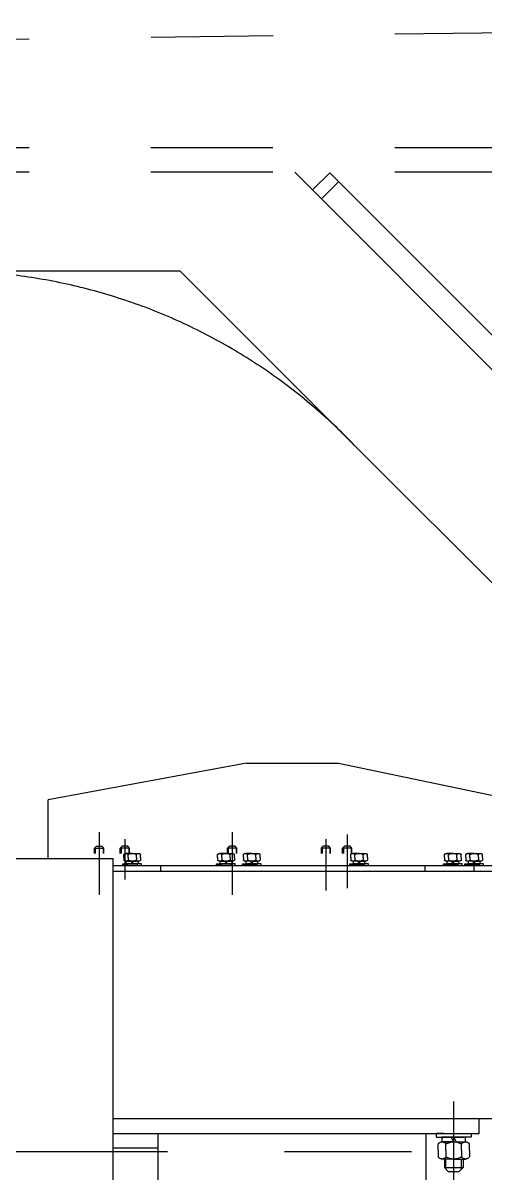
# Model space of a CAD drawing. Header units: millimetres. Extents: x 0 to 21000, y 0 to 14850.
# Drawn here: x 5929 to 6403, y 7724 to 8902 of the extents above; entities that cross this region are included whole.
import ezdxf

# ---------------------------------------------------------------- set-up
doc = ezdxf.new("R2010")
doc.units = ezdxf.units.MM
doc.header["$LTSCALE"] = 500
doc.linetypes.add('G', pattern=[2, 1.25, -0.25, 0.25, -0.25])
doc.linetypes.add('K', pattern=[2.5, 1.25, -0.25, 0.25, -0.25, 0.25, -0.25])
for name, color, linetype in [('01', 7, 'Continuous'), ('05', 4, 'G'), ('07', 6, 'K')]:
    doc.layers.add(name, color=color, linetype=linetype)

# ---------------------------------------------------------------- blocks, each defined once
blk = doc.blocks.new('errwrre')
at = {"layer": '05', "color": 142, "linetype": 'G'}
blk.add_line((-13466.7, 33749.6), (-13466.7, 23157.2), dxfattribs=at)
blk = doc.blocks.new('retew')
at = {"layer": '07', "color": 6, "linetype": 'K'}
for p, q in [((68566.1, 3351.5), (68566.1, 752.2)), ((67410.1, 3214.6), (67429.1, 1773.1)), ((67537.8, 3214.6), (67537.8, 687.1)), ((67562.8, 3214.6), (67562.8, 687.1)), ((67842.7, 2298.3), (68134.7, 2590.3)), ((67833.8, 2543.2), (67563.4, 2272.8)), ((67849.3, 2523.3), (67562.8, 2236.9)), ((67664.1, 2119.6), (67842.7, 2298.3)), ((67572.6, 2281.9), (67590.2, 2264.3)), ((67563.4, 2272.8), (67581, 2255.1)), ((67664.1, 2119.6), (67664.1, 1879.4))]:
    blk.add_line(p, q, dxfattribs=at)
blk.add_arc((68245.5, 1879), 581.4, 133.8437, 179.9524, dxfattribs=at)
blk = doc.blocks.new('ewrewr')
at = {"layer": '07', "color": 6, "linetype": 'K', "ltscale": 8}
for p, q in [((-7824.7, 6906.7), (-8023.5, 6865.2)), ((-7730.6, 6906.7), (-7824.7, 6906.7)), ((-7730.6, 6906.7), (-7527.1, 6869.1)), ((-7527.1, 6809), (-7527.1, 6869.1)), ((-7833.8, 6833.6), (-7833.8, 6778.6)), ((-7811.9, 6828.6), (-7811.9, 6776)), ((-7715.9, 6835.9), (-7715.9, 6771.8)), ((-7605.8, 6828.9), (-7605.8, 6787.3)), ((-7579.4, 6835.9), (-7579.4, 6771.8)), ((-7963.8, 6814.2), (-7970.2, 6814.2)), ((-7963.8, 6814.2), (-7957.3, 6814.2)), ((-7941.9, 6814.2), (-7948.4, 6814.2)), ((-7941.9, 6814.2), (-7935.5, 6814.2)), ((-7845.9, 6814.2), (-7852.3, 6814.2)), ((-7845.9, 6814.2), (-7839.4, 6814.2)), ((-7838.5, 6819.6), (-7836.6, 6821.5)), ((-7838.5, 6814.2), (-7838.5, 6819.6)), ((-7838.5, 6819.6), (-7829, 6819.6)), ((-7837.8, 6820.3), (-7837.8, 6814.2)), ((-7836.6, 6821.5), (-7830.9, 6821.5)), ((-7829, 6819.6), (-7830.9, 6821.5)), ((-7829.7, 6820.3), (-7829.7, 6814.2)), ((-7829, 6814.2), (-7829, 6819.6)), ((-7816.7, 6819.6), (-7814.8, 6821.5)), ((-7816.7, 6814.2), (-7816.7, 6819.6)), ((-7816.7, 6819.6), (-7807.2, 6819.6)), ((-7816, 6820.3), (-7816, 6814.2)), ((-7814.8, 6821.5), (-7809.1, 6821.5)), ((-7807.2, 6819.6), (-7809.1, 6821.5)), ((-7807.9, 6820.3), (-7807.9, 6814.2)), ((-7807.2, 6814.2), (-7807.2, 6819.6)), ((-7735.8, 6814.2), (-7742.3, 6814.2)), ((-7735.8, 6814.2), (-7729.4, 6814.2)), ((-7720.6, 6819.6), (-7718.7, 6821.5)), ((-7720.6, 6819.6), (-7711.1, 6819.6)), ((-7720.6, 6814.2), (-7720.6, 6819.6)), ((-7719.9, 6820.3), (-7719.9, 6814.2)), ((-7718.7, 6821.5), (-7713, 6821.5)), ((-7709.4, 6814.2), (-7715.8, 6814.2)), ((-7711.1, 6819.6), (-7713, 6821.5)), ((-7711.8, 6820.3), (-7711.8, 6814.2)), ((-7711.1, 6814.2), (-7711.1, 6819.6)), ((-7709.4, 6814.2), (-7703, 6814.2)), ((-7613.3, 6814.2), (-7619.7, 6814.2)), ((-7613.3, 6814.2), (-7606.9, 6814.2)), ((-7610.6, 6819.6), (-7608.7, 6821.5)), ((-7610.6, 6814.2), (-7610.6, 6819.6)), ((-7610.6, 6819.6), (-7601, 6819.6)), ((-7609.9, 6820.3), (-7609.9, 6814.2)), ((-7608.7, 6821.5), (-7603, 6821.5)), ((-7601, 6819.6), (-7603, 6821.5)), ((-7601.8, 6820.3), (-7601.8, 6814.2)), ((-7601, 6814.2), (-7601, 6819.6)), ((-7584.2, 6819.6), (-7582.3, 6821.5)), ((-7574.6, 6819.6), (-7584.2, 6819.6)), ((-7584.2, 6814.2), (-7584.2, 6819.6)), ((-7583.4, 6820.3), (-7583.4, 6814.2)), ((-7576.5, 6821.5), (-7582.3, 6821.5)), ((-7574.6, 6819.6), (-7576.5, 6821.5)), ((-7575.3, 6820.3), (-7575.3, 6814.2)), ((-7574.6, 6814.2), (-7574.6, 6819.6)), ((-7973.3, 6801.7), (-7973.3, 6803.6)), ((-7973.3, 6803.6), (-7968.8, 6803.6)), ((-7972.3, 6810.1), (-7972.3, 6813)), ((-7972.3, 6810.1), (-7972.3, 6807.3)), ((-7963.8, 6806.1), (-7970.2, 6806.1)), ((-7969.9, 6806.1), (-7957.7, 6806.1)), ((-7969.9, 6803.6), (-7969.9, 6806.1)), ((-7957.7, 6803.6), (-7969.9, 6803.6)), ((-7968.8, 6803.6), (-7968.8, 6801.7)), ((-7968.8, 6803.6), (-7958.8, 6803.6)), ((-7968.1, 6810.1), (-7968.1, 6813)), ((-7968.1, 6810.1), (-7968.1, 6807.3)), ((-7963.8, 6806.1), (-7965, 6803.6)), ((-7963.8, 6806.1), (-7957.3, 6806.1)), ((-7963.8, 6803.6), (-7962.5, 6806.1)), ((-7959.5, 6810.1), (-7959.5, 6813)), ((-7959.5, 6810.1), (-7959.5, 6807.3)), ((-7958.8, 6803.6), (-7958.8, 6801.7)), ((-7954.2, 6803.6), (-7958.8, 6803.6)), ((-7957.7, 6806.1), (-7957.7, 6803.6)), ((-7955.2, 6810.1), (-7955.2, 6813)), ((-7955.2, 6810.1), (-7955.2, 6807.3)), ((-7954.2, 6801.7), (-7954.2, 6803.6)), ((-7951.5, 6801.7), (-7951.5, 6803.6)), ((-7951.5, 6803.6), (-7946.9, 6803.6)), ((-7950.5, 6810.1), (-7950.5, 6813)), ((-7950.5, 6810.1), (-7950.5, 6807.3)), ((-7941.9, 6806.1), (-7948.4, 6806.1)), ((-7948, 6806.1), (-7935.8, 6806.1)), ((-7948, 6803.6), (-7948, 6806.1)), ((-7935.8, 6803.6), (-7948, 6803.6)), ((-7946.9, 6803.6), (-7946.9, 6801.7)), ((-7946.9, 6803.6), (-7936.9, 6803.6)), ((-7946.2, 6810.1), (-7946.2, 6813)), ((-7946.2, 6810.1), (-7946.2, 6807.3)), ((-7941.9, 6806.1), (-7943.2, 6803.6)), ((-7941.9, 6806.1), (-7935.5, 6806.1)), ((-7941.9, 6803.6), (-7940.7, 6806.1)), ((-7937.6, 6810.1), (-7937.6, 6813)), ((-7937.6, 6810.1), (-7937.6, 6807.3)), ((-7936.9, 6803.6), (-7936.9, 6801.7)), ((-7932.4, 6803.6), (-7936.9, 6803.6)), ((-7935.8, 6806.1), (-7935.8, 6803.6)), ((-7933.3, 6810.1), (-7933.3, 6813)), ((-7933.3, 6810.1), (-7933.3, 6807.3)), ((-7932.4, 6801.7), (-7932.4, 6803.6)), ((-7855.4, 6801.7), (-7855.4, 6803.6)), ((-7855.4, 6803.6), (-7850.9, 6803.6)), ((-7854.4, 6810.1), (-7854.4, 6813)), ((-7854.4, 6810.1), (-7854.4, 6807.3)), ((-7845.9, 6806.1), (-7852.3, 6806.1)), ((-7851.9, 6803.6), (-7851.9, 6806.1)), ((-7851.9, 6806.1), (-7839.8, 6806.1)), ((-7839.8, 6803.6), (-7851.9, 6803.6)), ((-7850.9, 6803.6), (-7850.9, 6801.7)), ((-7850.9, 6803.6), (-7840.8, 6803.6)), ((-7850.1, 6810.1), (-7850.1, 6813)), ((-7850.1, 6810.1), (-7850.1, 6807.3)), ((-7845.9, 6806.1), (-7847.1, 6803.6)), ((-7845.9, 6803.6), (-7844.6, 6806.1)), ((-7845.9, 6806.1), (-7839.4, 6806.1)), ((-7841.6, 6810.1), (-7841.6, 6813)), ((-7841.6, 6810.1), (-7841.6, 6807.3)), ((-7836.3, 6803.6), (-7840.8, 6803.6)), ((-7840.8, 6803.6), (-7840.8, 6801.7)), ((-7839.8, 6806.1), (-7839.8, 6803.6)), ((-7837.3, 6810.1), (-7837.3, 6813)), ((-7837.3, 6810.1), (-7837.3, 6807.3)), ((-7836.3, 6801.7), (-7836.3, 6803.6)), ((-7745.4, 6801.7), (-7745.4, 6803.6)), ((-7745.4, 6803.6), (-7740.8, 6803.6)), ((-7744.4, 6810.1), (-7744.4, 6813)), ((-7744.4, 6810.1), (-7744.4, 6807.3)), ((-7735.8, 6806.1), (-7742.3, 6806.1)), ((-7741.9, 6806.1), (-7729.7, 6806.1)), ((-7741.9, 6803.6), (-7741.9, 6806.1)), ((-7729.7, 6803.6), (-7741.9, 6803.6)), ((-7740.8, 6803.6), (-7740.8, 6801.7)), ((-7740.8, 6803.6), (-7730.8, 6803.6)), ((-7740.1, 6810.1), (-7740.1, 6813)), ((-7740.1, 6810.1), (-7740.1, 6807.3)), ((-7735.8, 6806.1), (-7737.1, 6803.6)), ((-7735.8, 6806.1), (-7729.4, 6806.1)), ((-7735.8, 6803.6), (-7734.6, 6806.1)), ((-7731.5, 6810.1), (-7731.5, 6813)), ((-7731.5, 6810.1), (-7731.5, 6807.3)), ((-7730.8, 6803.6), (-7730.8, 6801.7)), ((-7726.3, 6803.6), (-7730.8, 6803.6)), ((-7729.7, 6806.1), (-7729.7, 6803.6)), ((-7727.2, 6810.1), (-7727.2, 6813)), ((-7727.2, 6810.1), (-7727.2, 6807.3)), ((-7726.3, 6801.7), (-7726.3, 6803.6)), ((-7718.9, 6803.6), (-7714.4, 6803.6)), ((-7718.9, 6801.7), (-7718.9, 6803.6)), ((-7718, 6810.1), (-7718, 6813)), ((-7718, 6810.1), (-7718, 6807.3)), ((-7709.4, 6806.1), (-7715.8, 6806.1)), ((-7703.3, 6806.1), (-7715.5, 6806.1)), ((-7715.5, 6806.1), (-7715.5, 6803.6)), ((-7715.5, 6803.6), (-7703.3, 6803.6)), ((-7714.4, 6803.6), (-7714.4, 6801.7)), ((-7704.4, 6803.6), (-7714.4, 6803.6)), ((-7713.7, 6810.1), (-7713.7, 6813)), ((-7713.7, 6810.1), (-7713.7, 6807.3)), ((-7709.4, 6803.6), (-7710.6, 6806.1)), ((-7709.4, 6806.1), (-7703, 6806.1)), ((-7709.4, 6806.1), (-7708.1, 6803.6)), ((-7705.1, 6810.1), (-7705.1, 6813)), ((-7705.1, 6810.1), (-7705.1, 6807.3)), ((-7704.4, 6803.6), (-7704.4, 6801.7)), ((-7699.8, 6803.6), (-7704.4, 6803.6)), ((-7703.3, 6803.6), (-7703.3, 6806.1)), ((-7700.8, 6810.1), (-7700.8, 6813)), ((-7700.8, 6810.1), (-7700.8, 6807.3)), ((-7699.8, 6801.7), (-7699.8, 6803.6)), ((-7622.9, 6801.7), (-7622.9, 6803.6)), ((-7622.9, 6803.6), (-7618.3, 6803.6)), ((-7621.9, 6810.1), (-7621.9, 6813)), ((-7621.9, 6810.1), (-7621.9, 6807.3)), ((-7613.3, 6806.1), (-7619.7, 6806.1)), ((-7619.4, 6806.1), (-7619.4, 6803.6)), ((-7607.2, 6806.1), (-7619.4, 6806.1)), ((-7619.4, 6803.6), (-7607.2, 6803.6)), ((-7618.3, 6803.6), (-7618.3, 6801.7)), ((-7608.3, 6803.6), (-7618.3, 6803.6)), ((-7617.6, 6810.1), (-7617.6, 6813)), ((-7617.6, 6810.1), (-7617.6, 6807.3)), ((-7613.3, 6803.6), (-7614.6, 6806.1)), ((-7613.3, 6806.1), (-7612.1, 6803.6)), ((-7613.3, 6806.1), (-7606.9, 6806.1)), ((-7609, 6810.1), (-7609, 6813)), ((-7609, 6810.1), (-7609, 6807.3)), ((-7608.3, 6803.6), (-7608.3, 6801.7)), ((-7603.8, 6803.6), (-7608.3, 6803.6)), ((-7607.2, 6803.6), (-7607.2, 6806.1)), ((-7604.7, 6810.1), (-7604.7, 6813)), ((-7604.7, 6810.1), (-7604.7, 6807.3)), ((-7603.8, 6801.7), (-7603.8, 6803.6)), ((-7593.7, 6069), (-7593.7, 6809)), ((-8117.2, 6795.7), (-7593.7, 6795.7)), ((-7593.7, 6801.7), (-8023.5, 6801.7)), ((-7980.5, 6795.7), (-7969.7, 6795.7)), ((-7968.8, 6801.7), (-7973.3, 6801.7)), ((-7968.8, 6801.7), (-7958.8, 6801.7)), ((-7963.8, 6795.7), (-7963.8, 6801.7)), ((-7958.8, 6801.7), (-7954.2, 6801.7)), ((-7946.9, 6801.7), (-7951.5, 6801.7)), ((-7946.9, 6801.7), (-7936.9, 6801.7)), ((-7936.9, 6801.7), (-7932.4, 6801.7)), ((-7913.1, 6801.7), (-7913.1, 6796.4)), ((-7850.9, 6801.7), (-7855.4, 6801.7)), ((-7850.9, 6801.7), (-7840.8, 6801.7)), ((-7840.8, 6801.7), (-7836.3, 6801.7)), ((-7740.8, 6801.7), (-7745.4, 6801.7)), ((-7740.8, 6801.7), (-7730.8, 6801.7)), ((-7730.8, 6801.7), (-7726.3, 6801.7)), ((-7714.4, 6801.7), (-7718.9, 6801.7)), ((-7704.4, 6801.7), (-7714.4, 6801.7)), ((-7704.4, 6801.7), (-7699.8, 6801.7)), ((-7642.2, 6801.7), (-7642.2, 6796.4)), ((-7618.3, 6801.7), (-7622.9, 6801.7)), ((-7608.3, 6801.7), (-7618.3, 6801.7)), ((-7608.3, 6801.7), (-7603.8, 6801.7)), ((-7942.9, 6479.7), (-7942.9, 6560)), ((-8117.2, 6542.2), (-7593.7, 6542.2)), ((-7969.1, 6527.3), (-7969.1, 6542.2)), ((-7593.7, 6527.3), (-7969.1, 6527.3)), ((-7960.8, 6527.3), (-7960.8, 6523.7)), ((-7953.1, 6527.3), (-7960.8, 6527.3)), ((-7960.8, 6523.7), (-7953.1, 6523.7)), ((-7955, 6523.7), (-7930.8, 6523.7)), ((-7955, 6518.8), (-7955, 6523.7)), ((-7930.8, 6518.8), (-7955, 6518.8)), ((-7942.9, 6518.8), (-7954.9, 6518.8)), ((-7932.8, 6527.3), (-7953.1, 6527.3)), ((-7932.8, 6523.7), (-7953.1, 6523.7)), ((-7942.9, 6523.7), (-7945.4, 6518.8)), ((-7942.9, 6518.8), (-7940.4, 6523.7)), ((-7942.9, 6518.8), (-7931, 6518.8)), ((-7932.8, 6527.3), (-7925, 6527.3)), ((-7925, 6523.7), (-7932.8, 6523.7)), ((-7930.8, 6523.7), (-7930.8, 6518.8)), ((-7925, 6527.3), (-7925, 6523.7)), ((-7914.2, 6527.3), (-7914.2, 6467.6)), ((-7639.7, 6527.3), (-7639.7, 6467.6)), ((-7958.9, 6510), (-7958.9, 6516.6)), ((-7958.9, 6510), (-7958.9, 6503.4)), ((-7950.9, 6510), (-7950.9, 6516.6)), ((-7950.9, 6510), (-7950.9, 6503.4)), ((-7934.9, 6510), (-7934.9, 6516.6)), ((-7934.9, 6510), (-7934.9, 6503.4)), ((-7927, 6510), (-7927, 6516.6)), ((-7927, 6510), (-7927, 6503.4)), ((-7639.7, 6512.3), (-7593.7, 6512.3)), ((-7942.9, 6501.1), (-7954.9, 6501.1)), ((-7952.5, 6501.1), (-7952.5, 6492.4)), ((-7951, 6490.9), (-7951, 6501.1)), ((-7942.9, 6501.1), (-7931, 6501.1)), ((-7934.8, 6490.9), (-7934.8, 6501.1)), ((-7933.4, 6501.1), (-7933.4, 6492.4)), ((-7933.4, 6492.4), (-7952.5, 6492.4)), ((-7952.5, 6492.4), (-7948.6, 6488.5)), ((-7937.2, 6488.5), (-7948.6, 6488.5)), ((-7933.4, 6492.4), (-7937.2, 6488.5))]:
    blk.add_line(p, q, dxfattribs=at)
at = {"layer": '07', "color": 6, "linetype": 'K'}
for p, q in [((-6607.2, 6858.9), (-7527.1, 6858.9)), ((-7439, 6809), (-7593.7, 6809))]:
    blk.add_line(p, q, dxfattribs=at)
at = {"layer": '07', "color": 6, "linetype": 'K', "ltscale": 8}
for centre, radius, start, end in [((-7970.2, 6811.7), 2.51, 31.1245, 148.8755), ((-7963.8, 6806), 8.21, 58.4851, 121.5149), ((-7957.3, 6811.7), 2.51, 31.1245, 148.8755), ((-7948.4, 6811.7), 2.51, 31.1245, 148.8755), ((-7941.9, 6806), 8.21, 58.4851, 121.5149), ((-7935.5, 6811.7), 2.51, 31.1245, 148.8755), ((-7852.3, 6811.7), 2.51, 31.1245, 148.8755), ((-7845.9, 6806), 8.21, 58.4851, 121.5149), ((-7839.4, 6811.7), 2.51, 31.1245, 148.8755), ((-7742.3, 6811.7), 2.51, 31.1245, 148.8755), ((-7735.8, 6806), 8.21, 58.4851, 121.5149), ((-7729.4, 6811.7), 2.51, 31.1245, 148.8755), ((-7715.8, 6811.7), 2.51, 31.1245, 148.8755), ((-7709.4, 6806), 8.21, 58.4851, 121.5149), ((-7703, 6811.7), 2.51, 31.1245, 148.8755), ((-7619.7, 6811.7), 2.51, 31.1245, 148.8755), ((-7613.3, 6806), 8.21, 58.4851, 121.5149), ((-7606.9, 6811.7), 2.51, 31.1245, 148.8755), ((-7970.2, 6808.6), 2.51, 211.1245, 328.8755), ((-7963.8, 6814.3), 8.21, 238.4851, 301.5149), ((-7957.3, 6808.6), 2.51, 211.1245, 328.8755), ((-7948.4, 6808.6), 2.51, 211.1245, 328.8755), ((-7941.9, 6814.3), 8.21, 238.4851, 301.5149), ((-7935.5, 6808.6), 2.51, 211.1245, 328.8755), ((-7852.3, 6808.6), 2.51, 211.1245, 328.8755), ((-7845.9, 6814.3), 8.21, 238.4851, 301.5149), ((-7839.4, 6808.6), 2.51, 211.1245, 328.8755), ((-7742.3, 6808.6), 2.51, 211.1245, 328.8755), ((-7735.8, 6814.3), 8.21, 238.4851, 301.5149), ((-7729.4, 6808.6), 2.51, 211.1245, 328.8755), ((-7715.8, 6808.6), 2.51, 211.1245, 328.8755), ((-7709.4, 6814.3), 8.21, 238.4851, 301.5149), ((-7703, 6808.6), 2.51, 211.1245, 328.8755), ((-7619.7, 6808.6), 2.51, 211.1245, 328.8755), ((-7613.3, 6814.3), 8.21, 238.4851, 301.5149), ((-7606.9, 6808.6), 2.51, 211.1245, 328.8755), ((-7954.9, 6514.1), 4.66, 31.1245, 148.8755), ((-7942.9, 6503.5), 15.3, 58.4851, 121.5149), ((-7931, 6514.1), 4.66, 31.1245, 148.8755), ((-7954.9, 6505.8), 4.66, 211.1245, 328.8755), ((-7942.9, 6516.4), 15.3, 238.4851, 301.5149), ((-7931, 6505.8), 4.66, 211.1245, 328.8755)]:
    blk.add_arc(centre, radius, start, end, dxfattribs=at)

msp = doc.modelspace()

# ---------------------------------------------------------------- block references
at = {"layer": '01', "xscale": -1}
msp.add_blockref('ewrewr', (-1572.24, 1237.86), dxfattribs=at)
at = {"layer": '07', "rotation": 270}
for name, p in [('errwrre', (-19672.33, -5720.23)), ('retew', (3970.69, 76312.57))]:
    msp.add_blockref(name, p, dxfattribs=at)

doc.saveas('drawing.dxf')
